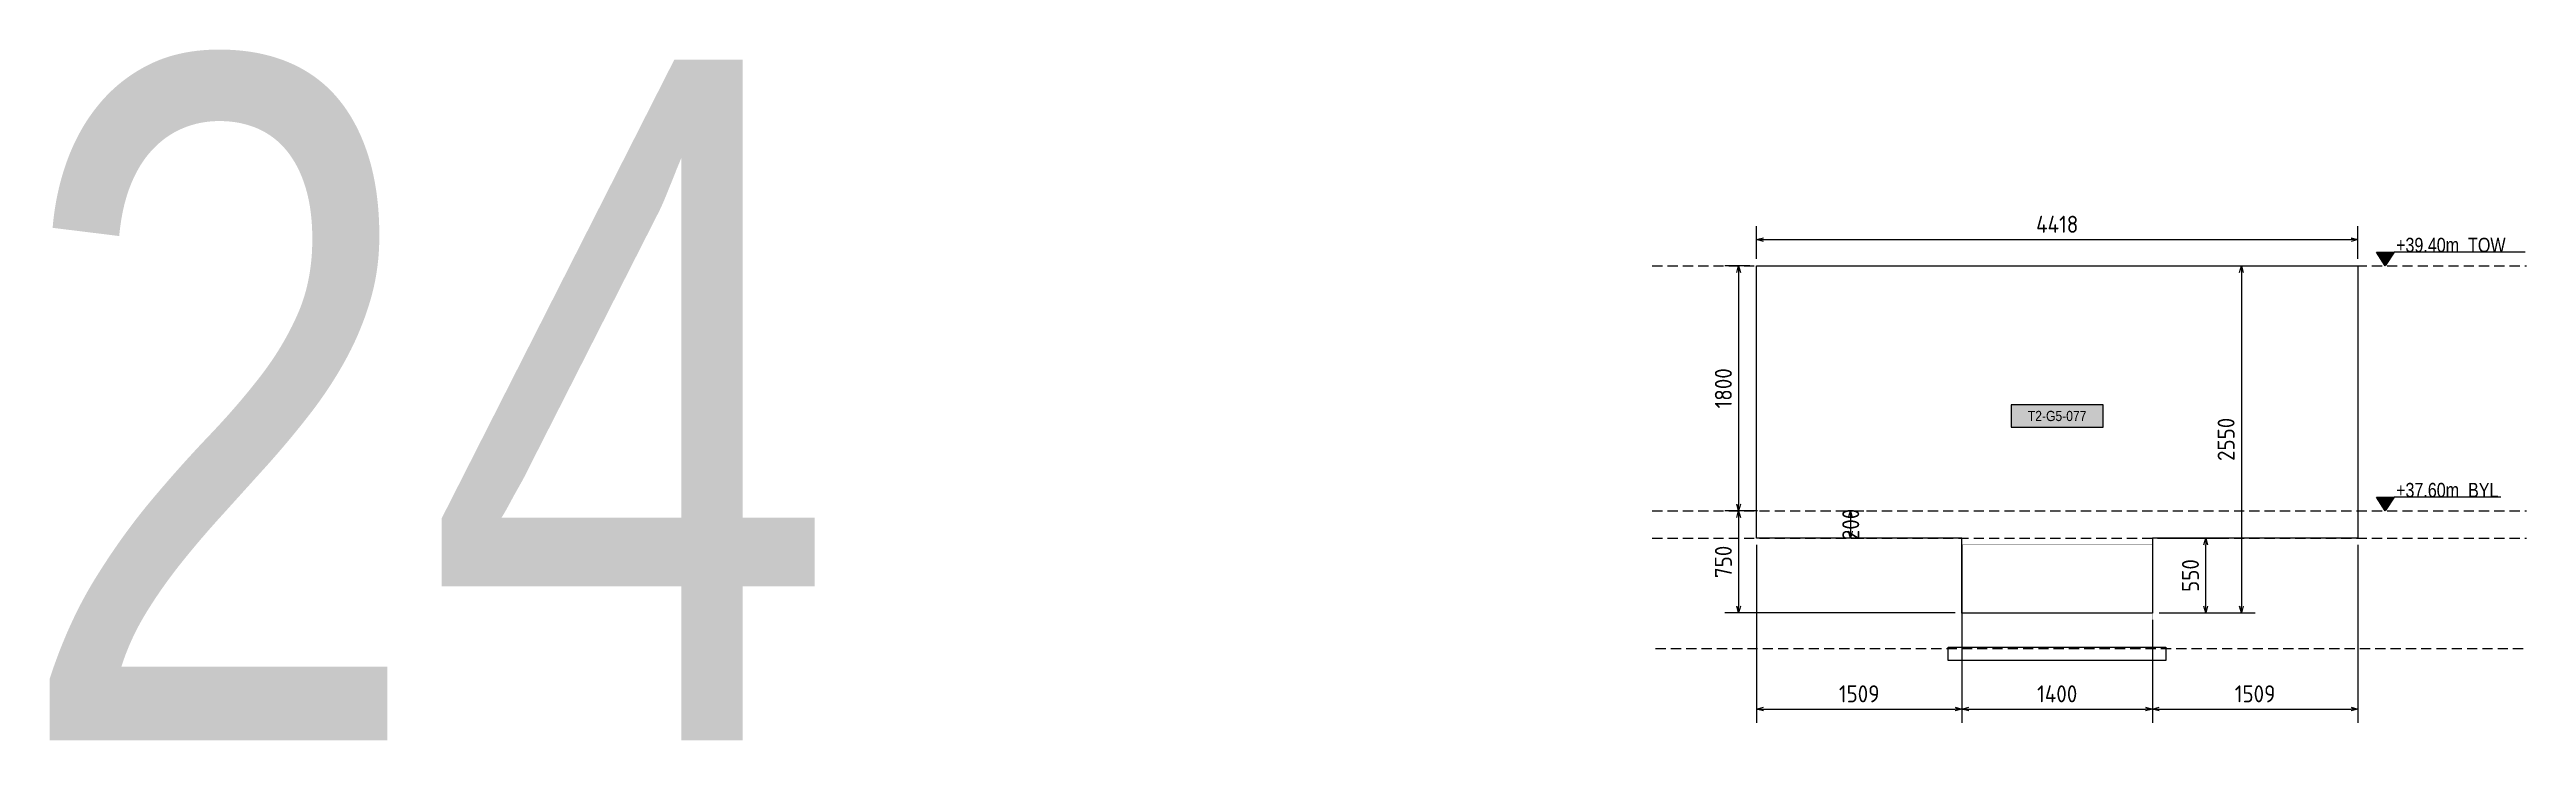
# Model space of a CAD drawing. Header units: centimetres. Extents: x -6122352 to 4157695, y -1694241 to 1947892.
# Drawn here: x 3424347 to 3442547, y 582167 to 587241 of the extents above; entities that cross this region are included whole.
import ezdxf
from ezdxf.enums import TextEntityAlignment as Align

# ---------------------------------------------------------------- set-up
doc = ezdxf.new("R2010")
doc.units = ezdxf.units.CM
doc.header["$MEASUREMENT"] = 0
doc.header["$PDMODE"] = 66
doc.header["$PDSIZE"] = 100
doc.linetypes.add('DASHED2', pattern=[0.375, 0.25, -0.125])
doc.linetypes.add('HIDDEN', pattern=[0.375, 0.25, -0.125])
for name, color, linetype in [('00-MI-DIM', 7, 'Continuous'), ('@MI-TYPE-02', 6, 'Continuous'), ('JML-Dimension', 1, 'Continuous'), ('PANEL-TAGS', 7, 'Continuous'), ('SECTION', 130, 'Continuous')]:
    doc.layers.add(name, color=color, linetype=linetype)
doc.styles.add('Arial Narrow', font='ARIALN.TTF', dxfattribs={"width": 0.95, "height": 500})
doc.styles.add('PANELTAG_STYLE', font='arial.ttf')
doc.styles.add('Schueco-BEMSTIL', font='isocpeur.ttf', dxfattribs={"width": 0.9})
doc.styles.add('txt-Pisa-std', font='arial.ttf', dxfattribs={"width": 0.8})
doc.dimstyles.new('MI- JWC-TXT-2.5 MM', dxfattribs={"dimscale": 1.5, "dimtxt": 2.5, "dimasz": 1, "dimexe": 2, "dimexo": 1, "dimgap": 1, "dimtad": 1, "dimdec": 0, "dimdsep": 46, "dimtxsty": 'Schueco-BEMSTIL', "dimblk": 'OPEN30', "dimcen": 0, "dimdle": 2, "dimclrd": 140, "dimclre": 8, "dimclrt": 40, "dimadec": 0, "dimazin": 2, "dimtfac": 1, "dimtdec": 0, "dimtix": 1, "dimtmove": 2, "dimatfit": 3, "dimldrblk": 'OPEN', "dimfxl": 2, "dimlwd": -1, "dimlwe": -1, "dimarcsym": 0})

# ---------------------------------------------------------------- blocks, each defined once
blk = doc.blocks.new('_Open30')
at = {"color": 0, "linetype": 'ByBlock', "lineweight": -2}
for p, q in [((-1, 0.27), (0, 0)), ((0, 0), (-1, -0.27)), ((0, 0), (-1, 0))]:
    blk.add_line(p, q, dxfattribs=at)
blk = doc.blocks.new('*D3321')
at = {"layer": '00-MI-DIM', "color": 8, "transparency": 16777216}
for p, q in [((3436890, 585703), (3436890, 585945)), ((3441308, 585703), (3441308, 585945))]:
    blk.add_line(p, q, dxfattribs=at)
at = {"layer": '00-MI-DIM', "color": 140, "transparency": 16777216}
blk.add_line((3436940, 585845), (3441258, 585845), dxfattribs=at)
at = {"layer": 'Defpoints', "color": 0, "transparency": 16777216}
for p in [(3441308, 585845), (3436890, 585653), (3441308, 585653)]:
    blk.add_point(p, dxfattribs=at)
at = {"layer": '00-MI-DIM', "color": 140, "transparency": 16777216, "xscale": 50, "yscale": 50, "zscale": 50, "rotation": 180}
blk.add_blockref('_Open30', (3436890, 585845), dxfattribs=at)
at = {"layer": '00-MI-DIM', "color": 140, "transparency": 16777216, "xscale": 50, "yscale": 50, "zscale": 50}
blk.add_blockref('_Open30', (3441308, 585845), dxfattribs=at)
at = {"layer": '00-MI-DIM', "color": 40, "transparency": 16777216, "insert": (3439099, 585958), "char_height": 125, "attachment_point": 5, "style": 'Schueco-BEMSTIL'}
blk.add_mtext('4418', dxfattribs=at)
blk = doc.blocks.new('_Open')
at = {"color": 0, "linetype": 'ByBlock', "lineweight": -2}
for p, q in [((-1, 0), (0, 0)), ((-1, 0), (0, 0)), ((0, 0), (-1, 0))]:
    blk.add_line(p, q, dxfattribs=at)
blk = doc.blocks.new('*D3322')
at = {"layer": '00-MI-DIM', "color": 8, "transparency": 16777216}
for p, q in [((3436840, 585653), (3436658, 585653)), ((3436896, 583853), (3436658, 583853))]:
    blk.add_line(p, q, dxfattribs=at)
at = {"layer": '00-MI-DIM', "color": 140, "transparency": 16777216}
blk.add_line((3436758, 585603), (3436758, 583903), dxfattribs=at)
at = {"layer": 'Defpoints', "color": 0, "transparency": 16777216}
for p in [(3436890, 585653), (3436758, 583853), (3436946, 583853)]:
    blk.add_point(p, dxfattribs=at)
at = {"layer": '00-MI-DIM', "color": 140, "transparency": 16777216, "xscale": 50, "yscale": 50, "zscale": 50}
for p, rotation in [((3436758, 585653), 90), ((3436758, 583853), 270)]:
    blk.add_blockref('_Open30', p, dxfattribs=dict(at, rotation=rotation))
at = {"layer": '00-MI-DIM', "color": 40, "transparency": 16777216, "insert": (3436646, 584753), "char_height": 125, "attachment_point": 5, "rotation": 90, "style": 'Schueco-BEMSTIL'}
blk.add_mtext('1800', dxfattribs=at)
blk = doc.blocks.new('*D3323')
at = {"layer": '00-MI-DIM', "color": 8, "transparency": 16777216}
for p, q in [((3436840, 583853), (3436658, 583853)), ((3438349, 583103), (3436658, 583103))]:
    blk.add_line(p, q, dxfattribs=at)
at = {"layer": '00-MI-DIM', "color": 140, "transparency": 16777216}
blk.add_line((3436758, 583803), (3436758, 583153), dxfattribs=at)
at = {"layer": 'Defpoints', "color": 0, "transparency": 16777216}
for p in [(3436890, 583853), (3436758, 583103), (3438399, 583103)]:
    blk.add_point(p, dxfattribs=at)
at = {"layer": '00-MI-DIM', "color": 140, "transparency": 16777216, "xscale": 50, "yscale": 50, "zscale": 50}
for p, rotation in [((3436758, 583853), 90), ((3436758, 583103), 270)]:
    blk.add_blockref('_Open30', p, dxfattribs=dict(at, rotation=rotation))
at = {"layer": '00-MI-DIM', "color": 40, "transparency": 16777216, "insert": (3436646, 583478), "char_height": 125, "attachment_point": 5, "rotation": 90, "style": 'Schueco-BEMSTIL'}
blk.add_mtext('750', dxfattribs=at)
blk = doc.blocks.new('*D3324')
at = {"layer": '00-MI-DIM', "color": 140, "transparency": 16777216}
blk.add_line((3437579, 583803), (3437579, 583703), dxfattribs=at)
at = {"layer": '00-MI-DIM', "color": 8, "transparency": 16777216}
for p, q in [((3437600, 583853), (3437679, 583853)), ((3437600, 583653), (3437679, 583653))]:
    blk.add_line(p, q, dxfattribs=at)
at = {"layer": 'Defpoints', "color": 0, "transparency": 16777216}
for p in [(3437550, 583853), (3437550, 583653), (3437579, 583653)]:
    blk.add_point(p, dxfattribs=at)
at = {"layer": '00-MI-DIM', "color": 140, "transparency": 16777216, "xscale": 50, "yscale": 50, "zscale": 50}
for p, rotation in [((3437579, 583853), 90), ((3437579, 583653), 270)]:
    blk.add_blockref('_Open30', p, dxfattribs=dict(at, rotation=rotation))
at = {"layer": '00-MI-DIM', "color": 40, "transparency": 16777216, "insert": (3437582, 583753), "char_height": 125, "attachment_point": 5, "rotation": 90, "style": 'Schueco-BEMSTIL'}
blk.add_mtext('200', dxfattribs=at)
blk = doc.blocks.new('*D3325')
at = {"layer": '00-MI-DIM', "color": 8, "transparency": 16777216}
for p, q in [((3440447, 585653), (3440553, 585653)), ((3439849, 583103), (3440553, 583103))]:
    blk.add_line(p, q, dxfattribs=at)
at = {"layer": '00-MI-DIM', "color": 140, "transparency": 16777216}
blk.add_line((3440453, 585603), (3440453, 583153), dxfattribs=at)
at = {"layer": 'Defpoints', "color": 0, "transparency": 16777216}
for p in [(3440397, 585653), (3439799, 583103), (3440453, 583103)]:
    blk.add_point(p, dxfattribs=at)
at = {"layer": '00-MI-DIM', "color": 140, "transparency": 16777216, "xscale": 50, "yscale": 50, "zscale": 50}
for p, rotation in [((3440453, 585653), 90), ((3440453, 583103), 270)]:
    blk.add_blockref('_Open30', p, dxfattribs=dict(at, rotation=rotation))
at = {"layer": '00-MI-DIM', "color": 40, "transparency": 16777216, "insert": (3440340, 584378), "char_height": 125, "attachment_point": 5, "rotation": 90, "style": 'Schueco-BEMSTIL'}
blk.add_mtext('2550', dxfattribs=at)
blk = doc.blocks.new('*D3326')
at = {"layer": '00-MI-DIM', "color": 8, "transparency": 16777216}
for p, q in [((3436890, 583603), (3436890, 582297)), ((3438399, 583603), (3438399, 582297))]:
    blk.add_line(p, q, dxfattribs=at)
at = {"layer": '00-MI-DIM', "color": 140, "transparency": 16777216}
blk.add_line((3436940, 582397), (3438349, 582397), dxfattribs=at)
at = {"layer": 'Defpoints', "color": 0, "transparency": 16777216}
for p in [(3436890, 583653), (3438399, 583653), (3438399, 582397)]:
    blk.add_point(p, dxfattribs=at)
at = {"layer": '00-MI-DIM', "color": 140, "transparency": 16777216, "xscale": 50, "yscale": 50, "zscale": 50, "rotation": 180}
blk.add_blockref('_Open30', (3436890, 582397), dxfattribs=at)
at = {"layer": '00-MI-DIM', "color": 140, "transparency": 16777216, "xscale": 50, "yscale": 50, "zscale": 50}
blk.add_blockref('_Open30', (3438399, 582397), dxfattribs=at)
at = {"layer": '00-MI-DIM', "color": 40, "transparency": 16777216, "insert": (3437644, 582509), "char_height": 125, "attachment_point": 5, "style": 'Schueco-BEMSTIL'}
blk.add_mtext('1509', dxfattribs=at)
blk = doc.blocks.new('*D3327')
at = {"layer": '00-MI-DIM', "color": 8, "transparency": 16777216}
for p, q in [((3438399, 583603), (3438399, 582297)), ((3439799, 583053), (3439799, 582297))]:
    blk.add_line(p, q, dxfattribs=at)
at = {"layer": '00-MI-DIM', "color": 140, "transparency": 16777216}
blk.add_line((3438449, 582397), (3439749, 582397), dxfattribs=at)
at = {"layer": 'Defpoints', "color": 0, "transparency": 16777216}
for p in [(3438399, 583653), (3439799, 583103), (3439799, 582397)]:
    blk.add_point(p, dxfattribs=at)
at = {"layer": '00-MI-DIM', "color": 140, "transparency": 16777216, "xscale": 50, "yscale": 50, "zscale": 50, "rotation": 180}
blk.add_blockref('_Open30', (3438399, 582397), dxfattribs=at)
at = {"layer": '00-MI-DIM', "color": 140, "transparency": 16777216, "xscale": 50, "yscale": 50, "zscale": 50}
blk.add_blockref('_Open30', (3439799, 582397), dxfattribs=at)
at = {"layer": '00-MI-DIM', "color": 40, "transparency": 16777216, "insert": (3439099, 582509), "char_height": 125, "attachment_point": 5, "style": 'Schueco-BEMSTIL'}
blk.add_mtext('1400', dxfattribs=at)
blk = doc.blocks.new('*D3328')
at = {"layer": '00-MI-DIM', "color": 8, "transparency": 16777216}
for p, q in [((3441308, 583603), (3441308, 582297)), ((3439799, 583053), (3439799, 582297))]:
    blk.add_line(p, q, dxfattribs=at)
at = {"layer": '00-MI-DIM', "color": 140, "transparency": 16777216}
blk.add_line((3439849, 582397), (3441258, 582397), dxfattribs=at)
at = {"layer": 'Defpoints', "color": 0, "transparency": 16777216}
for p in [(3441308, 583653), (3439799, 583103), (3441308, 582397)]:
    blk.add_point(p, dxfattribs=at)
at = {"layer": '00-MI-DIM', "color": 140, "transparency": 16777216, "xscale": 50, "yscale": 50, "zscale": 50, "rotation": 180}
blk.add_blockref('_Open30', (3439799, 582397), dxfattribs=at)
at = {"layer": '00-MI-DIM', "color": 140, "transparency": 16777216, "xscale": 50, "yscale": 50, "zscale": 50}
blk.add_blockref('_Open30', (3441308, 582397), dxfattribs=at)
at = {"layer": '00-MI-DIM', "color": 40, "transparency": 16777216, "insert": (3440553, 582509), "char_height": 125, "attachment_point": 5, "style": 'Schueco-BEMSTIL'}
blk.add_mtext('1509', dxfattribs=at)
blk = doc.blocks.new('*D3329')
at = {"layer": '@MI-TYPE-02', "color": 8, "transparency": 16777216}
for p, q in [((3439849, 583653), (3440290, 583653)), ((3439849, 583103), (3440290, 583103))]:
    blk.add_line(p, q, dxfattribs=at)
at = {"layer": '@MI-TYPE-02', "color": 140, "transparency": 16777216}
blk.add_line((3440190, 583153), (3440190, 583603), dxfattribs=at)
at = {"layer": 'Defpoints', "color": 0, "transparency": 16777216}
for p in [(3439799, 583653), (3440190, 583653), (3439799, 583103)]:
    blk.add_point(p, dxfattribs=at)
at = {"layer": '@MI-TYPE-02', "color": 140, "transparency": 16777216, "xscale": 50, "yscale": 50, "zscale": 50}
for p, rotation in [((3440190, 583653), 90), ((3440190, 583103), 270)]:
    blk.add_blockref('_Open30', p, dxfattribs=dict(at, rotation=rotation))
at = {"layer": '@MI-TYPE-02', "color": 40, "transparency": 16777216, "insert": (3440078, 583378), "char_height": 125, "attachment_point": 5, "rotation": 90, "style": 'Schueco-BEMSTIL'}
blk.add_mtext('550', dxfattribs=at)
blk = doc.blocks.new('PANELTAG')
at = {"layer": 'PANEL-TAGS', "color": 1}
blk.add_lwpolyline([(-13.5, -3.3), (13.5, -3.3), (13.5, 3.3), (-13.5, 3.3)], close=True, dxfattribs=at)
at = {"layer": 'PANEL-TAGS', "color": 40, "true_color": 0xffd700}
blk.add_solid([(-13.5, -3.3), (13.5, -3.3), (-13.5, 3.3), (13.5, 3.3)], dxfattribs=at)
at = {"layer": 'PANEL-TAGS', "color": 5, "style": 'PANELTAG_STYLE', "width": 0.85}
blk.add_attdef('TAGNO', text='', height=3, dxfattribs=at).set_placement((0, 0), align=Align.MIDDLE)
blk = doc.blocks.new('*U3095')
at = {"layer": 'JML-Dimension'}
h = blk.add_hatch(color=10, dxfattribs=at)
h.dxf.hatch_style = 1
h.paths.add_polyline_path([(0, 0), (-1.54, 2.37), (1.54, 2.37)])
blk.add_line((20.09, 2.37), (1.54, 2.37), dxfattribs=at)
blk.add_lwpolyline([(0, 0), (-1.54, 2.37), (1.54, 2.37), (0, 0)], dxfattribs=at)
at = {"color": 5, "style": 'txt-Pisa-std', "width": 0.8}
blk.add_attdef('+0.0', text='', height=2.5, dxfattribs=at).set_placement((1.87, 2.37), align=Align.BOTTOM_LEFT)
blk = doc.blocks.new('*U1106')
at = {"layer": 'JML-Dimension'}
h = blk.add_hatch(color=10, dxfattribs=at)
h.dxf.hatch_style = 1
h.paths.add_polyline_path([(0, 0), (-1.54, 2.37), (1.54, 2.37)])
blk.add_line((24.31, 2.37), (1.54, 2.37), dxfattribs=at)
blk.add_lwpolyline([(0, 0), (-1.54, 2.37), (1.54, 2.37), (0, 0)], dxfattribs=at)
at = {"color": 5, "style": 'txt-Pisa-std', "width": 0.8}
blk.add_attdef('+0.0', text='', height=2.5, dxfattribs=at).set_placement((1.87, 2.37), align=Align.BOTTOM_LEFT)
blk = doc.blocks.new('T3-FOOTING ELEVATION')
at = {"color": 6, "linetype": 'HIDDEN', "ltscale": 5, "const_width": 2}
blk.add_lwpolyline([(30306558, 1676366), (30306558, 1676866), (30307958, 1676866), (30307958, 1676366)], dxfattribs=at)
at = {"color": 6, "ltscale": 20, "const_width": 2}
blk.add_lwpolyline([(30306558, 1676366), (30307958, 1676366), (30307958, 1676116), (30306558, 1676116)], close=True, dxfattribs=at)
at = {"color": 8, "ltscale": 20}
blk.add_lwpolyline([(30306458, 1676116), (30308058, 1676116), (30308058, 1676016), (30306458, 1676016)], close=True, dxfattribs=at)

msp = doc.modelspace()

# ---------------------------------------------------------------- linework, layer by layer
at = {"layer": '@MI-TYPE-02', "color": 160, "linetype": 'DASHED2', "ltscale": 300}
for points in [[(3436123.17055, 585652.5763), (3442547.04372, 585652.5763)], [(3436123.17055, 583852.5763), (3442547.04372, 583852.5763)], [(3436123.17055, 583652.5763), (3442547.04372, 583652.5763)], [(3436147.99402, 582842.5763), (3442547.04372, 582842.5763)]]:
    msp.add_lwpolyline(points, dxfattribs=at)
at = {"layer": '@MI-TYPE-02', "color": 30}
msp.add_lwpolyline([(3436889.5444, 585652.5763), (3441307.5444, 585652.5763), (3441307.5444, 583652.5763), (3439798.5444, 583652.5763), (3439798.5444, 583102.5763), (3438398.5444, 583102.5763), (3438398.5444, 583652.5763), (3436889.5444, 583652.5763)], close=True, dxfattribs=at)

# ---------------------------------------------------------------- block references
at = {"color": 2}
msp.add_blockref('T3-FOOTING ELEVATION', (-26868159.61716, -1093263.29746), dxfattribs=at)
at = {"layer": 'PANEL-TAGS', "color": 94}
ref = msp.add_blockref('PANELTAG', (3439098.5444, 584549.92574), dxfattribs=dict(at, xscale=25, yscale=25, zscale=25))
ref.add_attrib('TAGNO', 'T2-G5-077', dxfattribs={"color": 5, "height": 75, "style": 'PANELTAG_STYLE', "width": 0.85}).set_placement((3439098.5444, 584549.92574), align=Align.MIDDLE_CENTER)
at = {"layer": 'SECTION', "color": 6}
ref = msp.add_blockref('*U1106', (3441509.80468, 585652.5763), dxfattribs=dict(at, xscale=42.30147098076819, yscale=42.30147098076819, zscale=42.30147098076819))
ref.add_attrib('+0.0', '+39.40m  TOW', (3441588.93333, 585752.83337), dxfattribs={"layer": 'JML-Dimension', "color": 5, "height": 105.7536775, "style": 'txt-Pisa-std', "width": 0.8})
ref = msp.add_blockref('*U3095', (3441509.80468, 583852.5763), dxfattribs=dict(at, xscale=42.30147098076819, yscale=42.30147098076819, zscale=42.30147098076819))
ref.add_attrib('+0.0', '+37.60m  BYL', (3441588.93333, 583952.83337), dxfattribs={"layer": 'JML-Dimension', "color": 5, "height": 105.7536775, "style": 'txt-Pisa-std', "width": 0.8})

# ---------------------------------------------------------------- texts
at = {"layer": '00-MI-DIM', "color": 6, "insert": (3424074.78666, 587166.68464), "char_height": 5000, "attachment_point": 1, "style": 'Arial Narrow'}
msp.add_mtext_dynamic_manual_height_columns('24', width=73699.0314771, gutter_width=2500, heights=[0], dxfattribs=at)

# ---------------------------------------------------------------- dimensions: what is measured, and where the dimension line sits
at = {"layer": '00-MI-DIM', "color": 30}
for base, p1, p2, picture, middle in [((3441307.5444, 585845.3467), (3436889.5444, 585652.5763), (3441307.5444, 585652.5763), '*D3321', (3439098.5444, 585957.8467)), ((3438398.5444, 582396.72731), (3436889.5444, 583652.5763), (3438398.5444, 583652.5763), '*D3326', (3437644.0444, 582509.22731)), ((3439798.5444, 582396.72731), (3438398.5444, 583652.5763), (3439798.5444, 583102.5763), '*D3327', (3439098.5444, 582509.22731)), ((3441307.5444, 582396.72731), (3439798.5444, 583102.5763), (3441307.5444, 583652.5763), '*D3328', (3440553.0444, 582509.22731))]:
    dim = msp.add_linear_dim(base=base, p1=p1, p2=p2, dimstyle='MI- JWC-TXT-2.5 MM', dxfattribs=at)
    dim.commit()
    dim.dimension.update_dxf_attribs({"geometry": picture, "text_midpoint": middle})
for base, p1, p2, picture, middle in [((3436758.28212, 583852.5763), (3436889.5444, 585652.5763), (3436946.03413, 583852.5763), '*D3322', (3436645.78212, 584752.5763)), ((3440452.75378, 583102.5763), (3440396.96108, 585652.5763), (3439798.5444, 583102.5763), '*D3325', (3440340.25378, 584377.5763)), ((3436758.28212, 583102.5763), (3436889.5444, 583852.5763), (3438398.5444, 583102.5763), '*D3323', (3436645.78212, 583477.5763))]:
    dim = msp.add_linear_dim(base=base, p1=p1, p2=p2, angle=90, dimstyle='MI- JWC-TXT-2.5 MM', dxfattribs=at)
    dim.commit()
    dim.dimension.update_dxf_attribs({"geometry": picture, "text_midpoint": middle})
dim = msp.add_linear_dim(base=(3437579.05644, 583652.5763), p1=(3437550.24394, 583852.5763), p2=(3437550.24394, 583652.5763), angle=90, dimstyle='MI- JWC-TXT-2.5 MM', dxfattribs=at)
dim.commit()
dim.dimension.update_dxf_attribs({"geometry": '*D3324', "text_midpoint": (3437581.55644, 583752.5763), "dimtype": 160})
at = {"layer": '@MI-TYPE-02', "color": 94}
dim = msp.add_linear_dim(base=(3440190.49881, 583652.5763), p1=(3439798.5444, 583102.5763), p2=(3439798.5444, 583652.5763), angle=90, dimstyle='MI- JWC-TXT-2.5 MM', dxfattribs=at)
dim.commit()
dim.dimension.update_dxf_attribs({"geometry": '*D3329', "text_midpoint": (3440077.99881, 583377.5763)})

doc.saveas('drawing.dxf')
